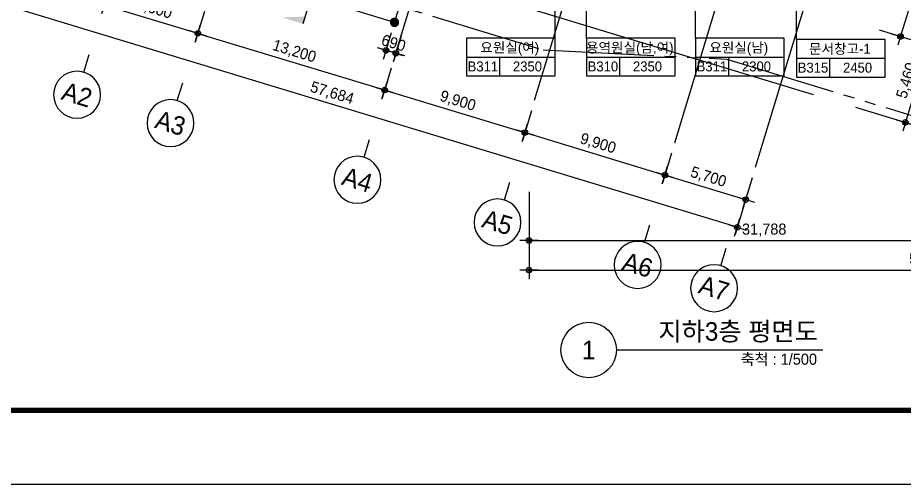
# Model space of a CAD drawing. Header units: metres. Extents: x 630750 to 860239, y 578133 to 726633.
# Drawn here: x 681554 to 741477, y 578133 to 609664 of the extents above; entities that cross this region are included whole.
import ezdxf
from ezdxf.enums import TextEntityAlignment as Align

# ---------------------------------------------------------------- set-up
doc = ezdxf.new("R2010")
doc.units = ezdxf.units.M
doc.header["$LTSCALE"] = 300
doc.linetypes.add('SITE$0$ACAD$0$DASHED', pattern=[19.05, 12.7, -6.35])
doc.linetypes.add('SITE$0$PROPERTY', pattern=[37.5, 25, -2.5, 2.5, -2.5, 2.5, -2.5])
doc.layers.get('Defpoints').update_dxf_attribs({"color": 8})
for name, color, linetype in [('001dmp-FORM', 7, 'Continuous'), ('003dmp-TIT', 2, 'Continuous'), ('A-CEN-1', 1, 'Continuous'), ('A-DIM', 7, 'Continuous'), ('A-ETC-1', 7, 'Continuous'), ('A-GRID-DIMS', 14, 'Continuous'), ('A-ROM', 7, 'Continuous'), ('A-SYM1', 7, 'Continuous'), ('DIM', 7, 'Continuous'), ('SITE$0$C-PROP', 72, 'SITE$0$ACAD$0$DASHED'), ('SYM', 7, 'Continuous')]:
    doc.layers.add(name, color=color, linetype=linetype)
doc.styles.add('TEXT(돋음)', font='')
doc.styles.add('돋움', font='')
doc.styles.get('TEXT(돋음)').set_extended_font_data('Dotum')
doc.styles.get('돋움').set_extended_font_data('Dotum')
doc.dimstyles.new('DIM250', dxfattribs={"dimscale": 250, "dimtxt": 3, "dimasz": 1, "dimexe": 2, "dimexo": 3, "dimgap": 1, "dimtad": 1, "dimdec": 0, "dimzin": 0, "dimdsep": 46, "dimlunit": 6, "dimtxsty": 'TEXT(돋음)', "dimblk": 'Z_DOT', "dimcen": 2.5, "dimdle": 2, "dimclrd": 256, "dimclre": 256, "dimclrt": 3, "dimadec": 0, "dimazin": 0, "dimtfac": 1, "dimtdec": 0, "dimtix": 1, "dimtmove": 2, "dimatfit": 3, "dimldrblk": 'Z_DOT', "dimfxl": 1, "dimtolj": 1, "dimtzin": 0, "dimarcsym": 0})

# ---------------------------------------------------------------- blocks, each defined once
blk = doc.blocks.new('sym-rom')
at = {"color": 0, "linetype": 'ByBlock'}
for p, q in [((0, 5.1), (24, 5.1)), ((9, 0), (9, 5.1))]:
    blk.add_line(p, q, dxfattribs=at)
blk.add_lwpolyline([(0, 0), (24, 0), (24, 10.2), (0, 10.2)], close=True, dxfattribs=at)
blk = doc.blocks.new('Z_DOT')
at = {"layer": 'DIM', "color": 7}
for p, q in [((0, -2.5), (0, 2.5)), ((-2.5, 0), (2.5, 0))]:
    blk.add_line(p, q, dxfattribs=at)
for radius in [0.75, 0.375]:
    blk.add_circle((0, 0), radius, dxfattribs=at)
blk = doc.blocks.new('*D32')
at = {"layer": 'A-DIM', "lineweight": -2, "transparency": 16777216}
for p, q in [((716117, 597889), (716117, 592111)), ((770504, 597889), (770504, 592111)), ((716367, 592611), (770254, 592611))]:
    blk.add_line(p, q, dxfattribs=at)
at = {"layer": 'Defpoints', "color": 0, "transparency": 16777216}
for p in [(716117, 598639), (770504, 598639), (770504, 592611)]:
    blk.add_point(p, dxfattribs=at)
at = {"layer": 'A-DIM', "lineweight": -2, "transparency": 16777216, "xscale": 250, "yscale": 250, "zscale": 250, "rotation": 180}
blk.add_blockref('Z_DOT', (716117, 592611), dxfattribs=at)
at = {"layer": 'A-DIM', "lineweight": -2, "transparency": 16777216, "xscale": 250, "yscale": 250, "zscale": 250}
blk.add_blockref('Z_DOT', (770504, 592611), dxfattribs=at)
at = {"layer": 'A-DIM', "color": 3, "transparency": 16777216, "insert": (743311, 593309), "char_height": 750, "attachment_point": 5, "style": 'TEXT(돋음)'}
blk.add_mtext('\\A1;54,388', dxfattribs=at)
blk = doc.blocks.new('*D47')
at = {"layer": 'A-DIM', "lineweight": -2, "transparency": 16777216}
for p, q in [((742476, 617736), (744401, 617152)), ((743850, 617058), (741295, 608637)), ((739776, 608837), (741701, 608253))]:
    blk.add_line(p, q, dxfattribs=at)
at = {"layer": 'Defpoints', "color": 0, "transparency": 16777216}
for p in [(741758, 617954), (739058, 609055), (741222, 608398)]:
    blk.add_point(p, dxfattribs=at)
at = {"layer": 'A-DIM', "lineweight": -2, "transparency": 16777216, "xscale": 250, "yscale": 250, "zscale": 250}
for p, rotation in [((743923, 617297), 73.11999999999756), ((741222, 608398), 253.1199999999976)]:
    blk.add_blockref('Z_DOT', p, dxfattribs=dict(at, rotation=rotation))
at = {"layer": 'A-DIM', "color": 3, "transparency": 16777216, "insert": (741905, 613050), "char_height": 750, "attachment_point": 5, "rotation": 73.12, "style": 'TEXT(돋음)'}
blk.add_mtext('\\A1;9,300', dxfattribs=at)
blk = doc.blocks.new('*D56')
at = {"layer": 'A-DIM', "lineweight": -2, "transparency": 16777216}
for p, q in [((739776, 608837), (743614, 607672)), ((743063, 607578), (741623, 602831)), ((738190, 603612), (742029, 602447))]:
    blk.add_line(p, q, dxfattribs=at)
at = {"layer": 'Defpoints', "color": 0, "transparency": 16777216}
for p in [(739058, 609055), (737473, 603830), (741551, 602592)]:
    blk.add_point(p, dxfattribs=at)
at = {"layer": 'A-DIM', "lineweight": -2, "transparency": 16777216, "xscale": 250, "yscale": 250, "zscale": 250}
for p, rotation in [((743136, 607817), 73.11999999999229), ((741551, 602592), 253.1199999999923)]:
    blk.add_blockref('Z_DOT', p, dxfattribs=dict(at, rotation=rotation))
at = {"layer": 'A-DIM', "color": 3, "transparency": 16777216, "insert": (741676, 605407), "char_height": 750, "attachment_point": 5, "rotation": 73.12, "style": 'TEXT(돋음)'}
blk.add_mtext('\\A1;5,460', dxfattribs=at)
blk = doc.blocks.new('*D116')
at = {"layer": 'A-DIM', "lineweight": -2, "transparency": 16777216}
for p, q in [((744625, 624817), (748464, 623653)), ((747913, 623559), (743209, 608057)), ((739776, 608837), (743614, 607672))]:
    blk.add_line(p, q, dxfattribs=at)
at = {"layer": 'Defpoints', "color": 0, "transparency": 16777216}
for p in [(743907, 625035), (739058, 609055), (743136, 607817)]:
    blk.add_point(p, dxfattribs=at)
at = {"layer": 'A-DIM', "lineweight": -2, "transparency": 16777216, "xscale": 250, "yscale": 250, "zscale": 250}
for p, rotation in [((747985, 623798), 73.12000000000133), ((743136, 607817), 253.1200000000013)]:
    blk.add_blockref('Z_DOT', p, dxfattribs=dict(at, rotation=rotation))
at = {"layer": 'A-DIM', "color": 3, "transparency": 16777216, "insert": (744893, 616010), "char_height": 750, "attachment_point": 5, "rotation": 73.12, "style": 'TEXT(돋음)'}
blk.add_mtext('\\A1;16,700', dxfattribs=at)
blk = doc.blocks.new('*D81')
at = {"layer": 'A-DIM', "lineweight": -2, "transparency": 16777216}
for p, q in [((716117, 597889), (716117, 594111)), ((747904, 597889), (747904, 594111)), ((716367, 594611), (747654, 594611))]:
    blk.add_line(p, q, dxfattribs=at)
at = {"layer": 'Defpoints', "color": 0, "transparency": 16777216}
for p in [(716117, 598639), (747904, 598639), (747904, 594611)]:
    blk.add_point(p, dxfattribs=at)
at = {"layer": 'A-DIM', "lineweight": -2, "transparency": 16777216, "xscale": 250, "yscale": 250, "zscale": 250, "rotation": 180}
blk.add_blockref('Z_DOT', (716117, 594611), dxfattribs=at)
at = {"layer": 'A-DIM', "lineweight": -2, "transparency": 16777216, "xscale": 250, "yscale": 250, "zscale": 250}
blk.add_blockref('Z_DOT', (747904, 594611), dxfattribs=at)
at = {"layer": 'A-DIM', "color": 3, "transparency": 16777216, "insert": (732011, 595309), "char_height": 750, "attachment_point": 5, "style": 'TEXT(돋음)'}
blk.add_mtext('\\A1;31,788', dxfattribs=at)
blk = doc.blocks.new('*U31')
blk.add_line((0, 5), (0, 0))
blk.add_circle((0, 11.35), 6.35)
at = {"color": 3, "style": '돋움'}
blk.add_attdef('NO', text='', height=5, dxfattribs=at).set_placement((0, 11.35), align=Align.MIDDLE_CENTER)
blk = doc.blocks.new('*D59')
at = {"layer": 'A-DIM', "lineweight": -2, "transparency": 16777216}
for p, q in [((687856, 611999), (687264, 610048)), ((687649, 610454), (693486, 608682)), ((694172, 610082), (693580, 608131))]:
    blk.add_line(p, q, dxfattribs=at)
at = {"layer": 'Defpoints', "color": 0, "transparency": 16777216}
for p in [(688074, 612717), (694390, 610800), (693725, 608610)]:
    blk.add_point(p, dxfattribs=at)
at = {"layer": 'A-DIM', "lineweight": -2, "transparency": 16777216, "xscale": 250, "yscale": 250, "zscale": 250}
for p, rotation in [((687409, 610526), 163.1199999999976), ((693725, 608610), 343.1199999999977)]:
    blk.add_blockref('Z_DOT', p, dxfattribs=dict(at, rotation=rotation))
at = {"layer": 'A-DIM', "color": 3, "transparency": 16777216, "insert": (690770, 610236), "char_height": 750, "attachment_point": 5, "rotation": 343.12, "style": 'TEXT(돋음)'}
blk.add_mtext('\\A1;6,600', dxfattribs=at)
blk = doc.blocks.new('*D60')
at = {"layer": 'A-DIM', "lineweight": -2, "transparency": 16777216}
for p, q in [((694172, 610082), (693580, 608131)), ((693964, 608537), (706117, 604849)), ((706803, 606250), (706211, 604298))]:
    blk.add_line(p, q, dxfattribs=at)
at = {"layer": 'Defpoints', "color": 0, "transparency": 16777216}
for p in [(694390, 610800), (707021, 606967), (706356, 604777)]:
    blk.add_point(p, dxfattribs=at)
at = {"layer": 'A-DIM', "lineweight": -2, "transparency": 16777216, "xscale": 250, "yscale": 250, "zscale": 250}
for p, rotation in [((693725, 608610), 163.1199999952753), ((706356, 604777), 343.1199999952754)]:
    blk.add_blockref('Z_DOT', p, dxfattribs=dict(at, rotation=rotation))
at = {"layer": 'A-DIM', "color": 3, "transparency": 16777216, "insert": (700243, 607361), "char_height": 750, "attachment_point": 5, "rotation": 343.12, "style": 'TEXT(돋음)'}
blk.add_mtext('\\A1;13,200', dxfattribs=at)
blk = doc.blocks.new('*D61')
at = {"layer": 'A-DIM', "lineweight": -2, "transparency": 16777216}
for p, q in [((706803, 606250), (706211, 604298)), ((706596, 604704), (715591, 601975)), ((716277, 603375), (715685, 601424))]:
    blk.add_line(p, q, dxfattribs=at)
at = {"layer": 'Defpoints', "color": 0, "transparency": 16777216}
for p in [(707021, 606967), (716494, 604093), (715830, 601902)]:
    blk.add_point(p, dxfattribs=at)
at = {"layer": 'A-DIM', "lineweight": -2, "transparency": 16777216, "xscale": 250, "yscale": 250, "zscale": 250}
for p, rotation in [((706356, 604777), 163.1199999952753), ((715830, 601902), 343.1199999952754)]:
    blk.add_blockref('Z_DOT', p, dxfattribs=dict(at, rotation=rotation))
at = {"layer": 'A-DIM', "color": 3, "transparency": 16777216, "insert": (711296, 604007), "char_height": 750, "attachment_point": 5, "rotation": 343.12, "style": 'TEXT(돋음)'}
blk.add_mtext('\\A1;9,900', dxfattribs=at)
blk = doc.blocks.new('*D62')
at = {"layer": 'A-DIM', "lineweight": -2, "transparency": 16777216}
for p, q in [((725750, 600500), (725158, 598549)), ((725542, 598955), (730518, 597445)), ((731205, 598845), (730612, 596894))]:
    blk.add_line(p, q, dxfattribs=at)
at = {"layer": 'Defpoints', "color": 0, "transparency": 16777216}
for p in [(725968, 601218), (731422, 599563), (730758, 597372)]:
    blk.add_point(p, dxfattribs=at)
at = {"layer": 'A-DIM', "lineweight": -2, "transparency": 16777216, "xscale": 250, "yscale": 250, "zscale": 250}
for p, rotation in [((725303, 599028), 163.1199999952753), ((730758, 597372), 343.1199999952754)]:
    blk.add_blockref('Z_DOT', p, dxfattribs=dict(at, rotation=rotation))
at = {"layer": 'A-DIM', "color": 3, "transparency": 16777216, "insert": (728233, 598868), "char_height": 750, "attachment_point": 5, "rotation": 343.12, "style": 'TEXT(돋음)'}
blk.add_mtext('\\A1;5,700', dxfattribs=at)
blk = doc.blocks.new('*D63')
at = {"layer": 'A-DIM', "lineweight": -2, "transparency": 16777216}
for p, q in [((676005, 615595), (674845, 611770)), ((729950, 595571), (675229, 612176)), ((731205, 598845), (730044, 595020))]:
    blk.add_line(p, q, dxfattribs=at)
at = {"layer": 'Defpoints', "color": 0, "transparency": 16777216}
for p in [(676223, 616313), (674990, 612249), (731422, 599563)]:
    blk.add_point(p, dxfattribs=at)
at = {"layer": 'A-DIM', "lineweight": -2, "transparency": 16777216, "xscale": 250, "yscale": 250, "zscale": 250}
for p, rotation in [((674990, 612249), 163.1200016540706), ((730189, 595499), 343.1200016540706)]:
    blk.add_blockref('Z_DOT', p, dxfattribs=dict(at, rotation=rotation))
at = {"layer": 'A-DIM', "color": 3, "transparency": 16777216, "insert": (702792, 604541), "char_height": 750, "attachment_point": 5, "rotation": 343.12, "style": 'TEXT(돋음)'}
blk.add_mtext('\\A1;57,684', dxfattribs=at)
blk = doc.blocks.new('*D64')
at = {"layer": 'A-DIM', "lineweight": -2, "transparency": 16777216}
for p, q in [((716277, 603375), (715685, 601424)), ((716069, 601830), (725064, 599100)), ((725750, 600500), (725158, 598549))]:
    blk.add_line(p, q, dxfattribs=at)
at = {"layer": 'Defpoints', "color": 0, "transparency": 16777216}
for p in [(716494, 604093), (725968, 601218), (725303, 599028)]:
    blk.add_point(p, dxfattribs=at)
at = {"layer": 'A-DIM', "lineweight": -2, "transparency": 16777216, "xscale": 250, "yscale": 250, "zscale": 250}
for p, rotation in [((715830, 601902), 163.1199999952753), ((725303, 599028), 343.1199999952754)]:
    blk.add_blockref('Z_DOT', p, dxfattribs=dict(at, rotation=rotation))
at = {"layer": 'A-DIM', "color": 3, "transparency": 16777216, "insert": (720769, 601133), "char_height": 750, "attachment_point": 5, "rotation": 343.12, "style": 'TEXT(돋음)'}
blk.add_mtext('\\A1;9,900', dxfattribs=at)
blk = doc.blocks.new('*D66')
at = {"layer": 'A-DIM', "lineweight": -2, "transparency": 16777216}
for p, q in [((706805, 608633), (706305, 606985)), ((707466, 608433), (706965, 606784)), ((706211, 607536), (705972, 607608)), ((706450, 607463), (707111, 607263)), ((707350, 607190), (707589, 607118))]:
    blk.add_line(p, q, dxfattribs=at)
at = {"layer": 'Defpoints', "color": 0, "transparency": 16777216}
for p in [(707023, 609351), (707683, 609150), (707111, 607263)]:
    blk.add_point(p, dxfattribs=at)
at = {"layer": 'A-DIM', "lineweight": -2, "transparency": 16777216, "xscale": 250, "yscale": 250, "zscale": 250}
for p, rotation in [((706450, 607463), 343.1199999999807), ((707111, 607263), 163.1199999999808)]:
    blk.add_blockref('Z_DOT', p, dxfattribs=dict(at, rotation=rotation))
at = {"layer": 'A-DIM', "color": 3, "transparency": 16777216, "insert": (706962, 607961), "char_height": 750, "attachment_point": 5, "rotation": 343.12, "style": 'TEXT(돋음)'}
blk.add_mtext('\\A1;690', dxfattribs=at)
blk = doc.blocks.new('A$C5C412A49')
at = {"layer": 'SYM', "color": 2}
blk.add_line((0, 3400), (0, 3150), dxfattribs=at)
at = {"layer": 'SYM', "color": 3}
blk.add_line((0, 3000), (0, 0), dxfattribs=at)
blk.add_solid([(600, 0), (600, 0), (0, 200), (0, 0)], dxfattribs=at)
blk = doc.blocks.new('xref-sheet(건축)')
at = {"layer": '001dmp-FORM', "color": 30}
blk.add_lwpolyline([(8410, 5940), (0, 5940), (0, 0), (8410, 0)], close=True, dxfattribs=at)
at = {"layer": '001dmp-FORM', "const_width": 15}
blk.add_lwpolyline([(300, 200), (300, 5740), (8210, 5740), (8210, 200)], close=True, dxfattribs=at)

msp = doc.modelspace()

# ---------------------------------------------------------------- hatches: boundary and pattern name
at = {"layer": 'A-ETC-1'}
for points in [[(706905.9, 609594.1, 1), (707139.7, 609107.3, 1)], [(707255.2, 609488.1, -1), (706790.3, 609213.4, -1)]]:
    msp.add_hatch(color=256, dxfattribs=at).paths.add_polyline_path(points)

# ---------------------------------------------------------------- linework, layer by layer
at = {"layer": '003dmp-TIT'}
msp.add_line((722023.1, 587211.4), (735976.9, 587211.4), dxfattribs=at)
msp.add_line((722023.1, 587211.4), (735976.9, 587211.4), dxfattribs=at)
msp.add_line((722023.1, 587211.4), (735976.9, 587211.4), dxfattribs=at)
msp.add_line((722023.1, 587211.4), (735976.9, 587211.4), dxfattribs=at)
msp.add_circle((720148.1, 587211.4), 1875, dxfattribs=at)
msp.add_circle((720148.1, 587211.4), 1875, dxfattribs=at)
msp.add_circle((720148.1, 587211.4), 1875, dxfattribs=at)
msp.add_circle((720148.1, 587211.4), 1875, dxfattribs=at)
at = {"layer": 'A-CEN-1', "linetype": 'Continuous'}
for p, q in [((707021, 606967.3), (715701.1, 635572.7)), ((716494.5, 604092.7), (725174.5, 632698.1)), ((725967.9, 601218), (734648, 629823.4)), ((731422.3, 599562.9), (740102.4, 628168.3)), ((671694.8, 623789.7), (735319.6, 604483.3))]:
    msp.add_line(p, q, dxfattribs=at)
at = {"layer": 'A-ETC-1'}
for q in [(707954.4, 612420.9), (703383, 610455.2)]:
    msp.add_line((707022.8, 609350.7), q, dxfattribs=at)
for start, end in [(25.654729, 205.654729), (120.585271, 300.585271), (205.654729, 25.654729), (300.585271, 120.585271)]:
    msp.add_arc((707022.8, 609350.7), 270, start, end, dxfattribs=at)
at = {"layer": 'A-ROM', "color": 7}
for p, q in [((734195.7, 608201.4), (734195.7, 613647.8)), ((717882.7, 608285.1), (717882.7, 612137.9)), ((719996.6, 608285.1), (719996.6, 612137.9)), ((727362.8, 608285.1), (727362.8, 612137.9))]:
    msp.add_line(p, q, dxfattribs=at)
at = {"layer": 'SITE$0$C-PROP', "color": 9, "linetype": 'SITE$0$PROPERTY'}
msp.add_lwpolyline([(666532.6, 622853.9), (717060.7, 607496.5), (729474.5, 606861.2), (769437.9, 594708.5), (772890.9, 596982.1), (772973.5, 616462.3), (775808, 644020.3), (775982.9, 646488.4), (775900.4, 666689.2), (780047, 686894.3)], dxfattribs=at)

# ---------------------------------------------------------------- block references
at = {"xscale": 24.99999135418329, "yscale": 24.99999133078381, "zscale": 24.99999133122849}
msp.add_blockref('xref-sheet(건축)', (630750, 578132.8), dxfattribs=at)
at = {"layer": 'A-GRID-DIMS'}
ref = msp.add_blockref('*U31', (686389.3, 607178.2), dxfattribs=dict(at, xscale=-250.0000000000548, yscale=250, zscale=250, rotation=163.1091878485269))
ref.add_attrib('NO', 'A2', dxfattribs={"layer": '0', "color": 3, "height": 1250, "rotation": 343.109188, "style": '돋움'}).set_placement((685565.4, 604464.7), align=Align.MIDDLE_CENTER)
ref = msp.add_blockref('*U31', (692704.4, 605260), dxfattribs=dict(at, xscale=-250.0000000000548, yscale=250, zscale=250, rotation=163.1091878485269))
ref.add_attrib('NO', 'A3', dxfattribs={"layer": '0', "color": 3, "height": 1250, "rotation": 343.109188, "style": '돋움'}).set_placement((691880.5, 602546.5), align=Align.MIDDLE_CENTER)
ref = msp.add_blockref('*U31', (705335.1, 601425.3), dxfattribs=dict(at, xscale=-250.0000000000548, yscale=250, zscale=250, rotation=163.1091878485269))
ref.add_attrib('NO', 'A4', dxfattribs={"layer": '0', "color": 3, "height": 1250, "rotation": 343.109188, "style": '돋움'}).set_placement((704511.2, 598711.9), align=Align.MIDDLE_CENTER)
ref = msp.add_blockref('*U31', (714808.1, 598548.9), dxfattribs=dict(at, xscale=-250.0000000000548, yscale=250, zscale=250, rotation=163.1091878485269))
ref.add_attrib('NO', 'A5', dxfattribs={"layer": '0', "color": 3, "height": 1250, "rotation": 343.109188, "style": '돋움'}).set_placement((713984.1, 595835.4), align=Align.MIDDLE_CENTER)
ref = msp.add_blockref('*U31', (724281, 595672.5), dxfattribs=dict(at, xscale=-250.0000000000548, yscale=250, zscale=250, rotation=163.1091878485269))
ref.add_attrib('NO', 'A6', dxfattribs={"layer": '0', "color": 3, "height": 1250, "rotation": 343.109188, "style": '돋움'}).set_placement((723457, 592959), align=Align.MIDDLE_CENTER)
ref = msp.add_blockref('*U31', (729446.8, 594099.5), dxfattribs=dict(at, xscale=-250.0000000000548, yscale=250, zscale=250, rotation=163.1091878485269))
ref.add_attrib('NO', 'A7', dxfattribs={"layer": '0', "color": 3, "height": 1250, "rotation": 343.109188, "style": '돋움'}).set_placement((728622.9, 591386), align=Align.MIDDLE_CENTER)
at = {"layer": 'A-ROM', "color": 7, "xscale": 250, "yscale": 250, "zscale": 250}
for p in [(711882.7, 605735.1), (719996.6, 605735.1), (727362.8, 605735.1), (734195.7, 605651.4)]:
    msp.add_blockref('sym-rom', p, dxfattribs=at)
at = {"layer": 'A-SYM1', "xscale": -2.499999999736331, "yscale": 2.5, "zscale": 2.5, "rotation": 343.120000078277}
msp.add_blockref('A$C5C412A49', (700818.9, 609257.8), dxfattribs=at)

# ---------------------------------------------------------------- texts
at = {"layer": '003dmp-TIT', "style": '돋움'}
msp.add_text('지하3층 평면도', height=1250, rotation=0, dxfattribs=at).set_placement((735636.2, 587461.4), align=Align.BOTTOM_RIGHT)
msp.add_text('지하3층 평면도', height=1250, rotation=0, dxfattribs=at).set_placement((735636.2, 587461.4), align=Align.BOTTOM_RIGHT)
msp.add_text('지하3층 평면도', height=1250, rotation=0, dxfattribs=at).set_placement((735636.2, 587461.4), align=Align.BOTTOM_RIGHT)
msp.add_text('지하3층 평면도', height=1250, rotation=0, dxfattribs=at).set_placement((735636.2, 587461.4), align=Align.BOTTOM_RIGHT)
msp.add_text('1', height=1250, rotation=0, dxfattribs=at).set_placement((720148.1, 587211.4), align=Align.MIDDLE_CENTER)
msp.add_text('1', height=1250, rotation=0, dxfattribs=at).set_placement((720148.1, 587211.4), align=Align.MIDDLE_CENTER)
msp.add_text('1', height=1250, rotation=0, dxfattribs=at).set_placement((720148.1, 587211.4), align=Align.MIDDLE_CENTER)
msp.add_text('1', height=1250, rotation=0, dxfattribs=at).set_placement((720148.1, 587211.4), align=Align.MIDDLE_CENTER)
at = {"layer": '003dmp-TIT', "color": 3, "style": '돋움'}
msp.add_text('축척 : 1/500', height=750, rotation=0, dxfattribs=at).set_placement((735579.4, 586961.4), align=Align.TOP_RIGHT)
msp.add_text('축척 : 1/500', height=750, rotation=0, dxfattribs=at).set_placement((735579.4, 586961.4), align=Align.TOP_RIGHT)
msp.add_text('축척 : 1/500', height=750, rotation=0, dxfattribs=at).set_placement((735579.4, 586961.4), align=Align.TOP_RIGHT)
msp.add_text('축척 : 1/500', height=750, rotation=0, dxfattribs=at).set_placement((735579.4, 586961.4), align=Align.TOP_RIGHT)
at = {"layer": 'A-ROM', "color": 3, "style": '돋움'}
for s, p in [('요원실(여)', (714807.3, 607647.6)), ('용역원실(남,여)', (722921.1, 607647.6)), ('요원실(남)', (730287.4, 607647.6)), ('문서창고-1', (737120.2, 607563.9)), ('B311', (712994.9, 606372.6)), ('2350', (716007.7, 606372.6)), ('B310', (721108.7, 606372.6)), ('2350', (724121.6, 606372.6)), ('B311', (728474.9, 606372.6)), ('2300', (731487.8, 606372.6)), ('B315', (735307.8, 606288.9)), ('2450', (738320.7, 606288.9))]:
    msp.add_text(s, height=675, dxfattribs=at).set_placement(p, align=Align.MIDDLE_CENTER)

# ---------------------------------------------------------------- dimensions: what is measured, and where the dimension line sits
at = {"layer": 'A-DIM'}
for p1, p2, distance, picture, middle in [((743907.2, 625035.2), (739058.1, 609054.7), 4261.6, '*D116', (744892.9, 616010.1)), ((741758.5, 617954), (739058.1, 609054.7), 2261.6, '*D47', (741904.7, 613050.3)), ((731422.3, 599562.9), (676223.2, 616312.7), 4247, '*D63', (702792.2, 604541.4)), ((688074.1, 612716.6), (694389.7, 610800.2), -2289.1, '*D59', (690769.8, 610235.6)), ((707022.8, 609350.7), (707683.4, 609150.3), -1972.6, '*D66', (706961.9, 607961.5)), ((739058.1, 609054.7), (737472.5, 603829.6), 4261.6, '*D56', (741675.6, 605407.3))]:
    dim = msp.add_aligned_dim(p1=p1, p2=p2, distance=distance, dimstyle='DIM250', dxfattribs=at)
    dim.commit()
    dim.dimension.update_dxf_attribs({"geometry": picture, "text_midpoint": middle})
for base, p1, p2, picture, middle in [((706356.3, 604776.8), (694389.7, 610800.2), (707021, 606967.3), '*D60', (700243.3, 607361)), ((715829.8, 601902.2), (707021, 606967.3), (716494.5, 604092.7), '*D61', (711295.7, 604007.2)), ((725303.2, 599027.5), (716494.5, 604092.7), (725967.9, 601218), '*D64', (720769.1, 601132.6)), ((730757.6, 597372.4), (725967.9, 601218), (731422.3, 599562.9), '*D62', (728233, 598867.7))]:
    dim = msp.add_linear_dim(base=base, p1=p1, p2=p2, angle=163.12, dimstyle='DIM250', dxfattribs=at)
    dim.commit()
    dim.dimension.update_dxf_attribs({"geometry": picture, "text_midpoint": middle})
for base, p2, picture, middle in [((770504.4, 592610.8), (770504.4, 598638.7), '*D32', (743310.6, 593308.6)), ((747904.4, 594610.8), (747904.4, 598638.7), '*D81', (732010.6, 595308.6))]:
    dim = msp.add_linear_dim(base=base, p1=(716116.8, 598638.7), p2=p2, dimstyle='DIM250', dxfattribs=at)
    dim.commit()
    dim.dimension.update_dxf_attribs({"geometry": picture, "text_midpoint": middle})

doc.saveas('drawing.dxf')
